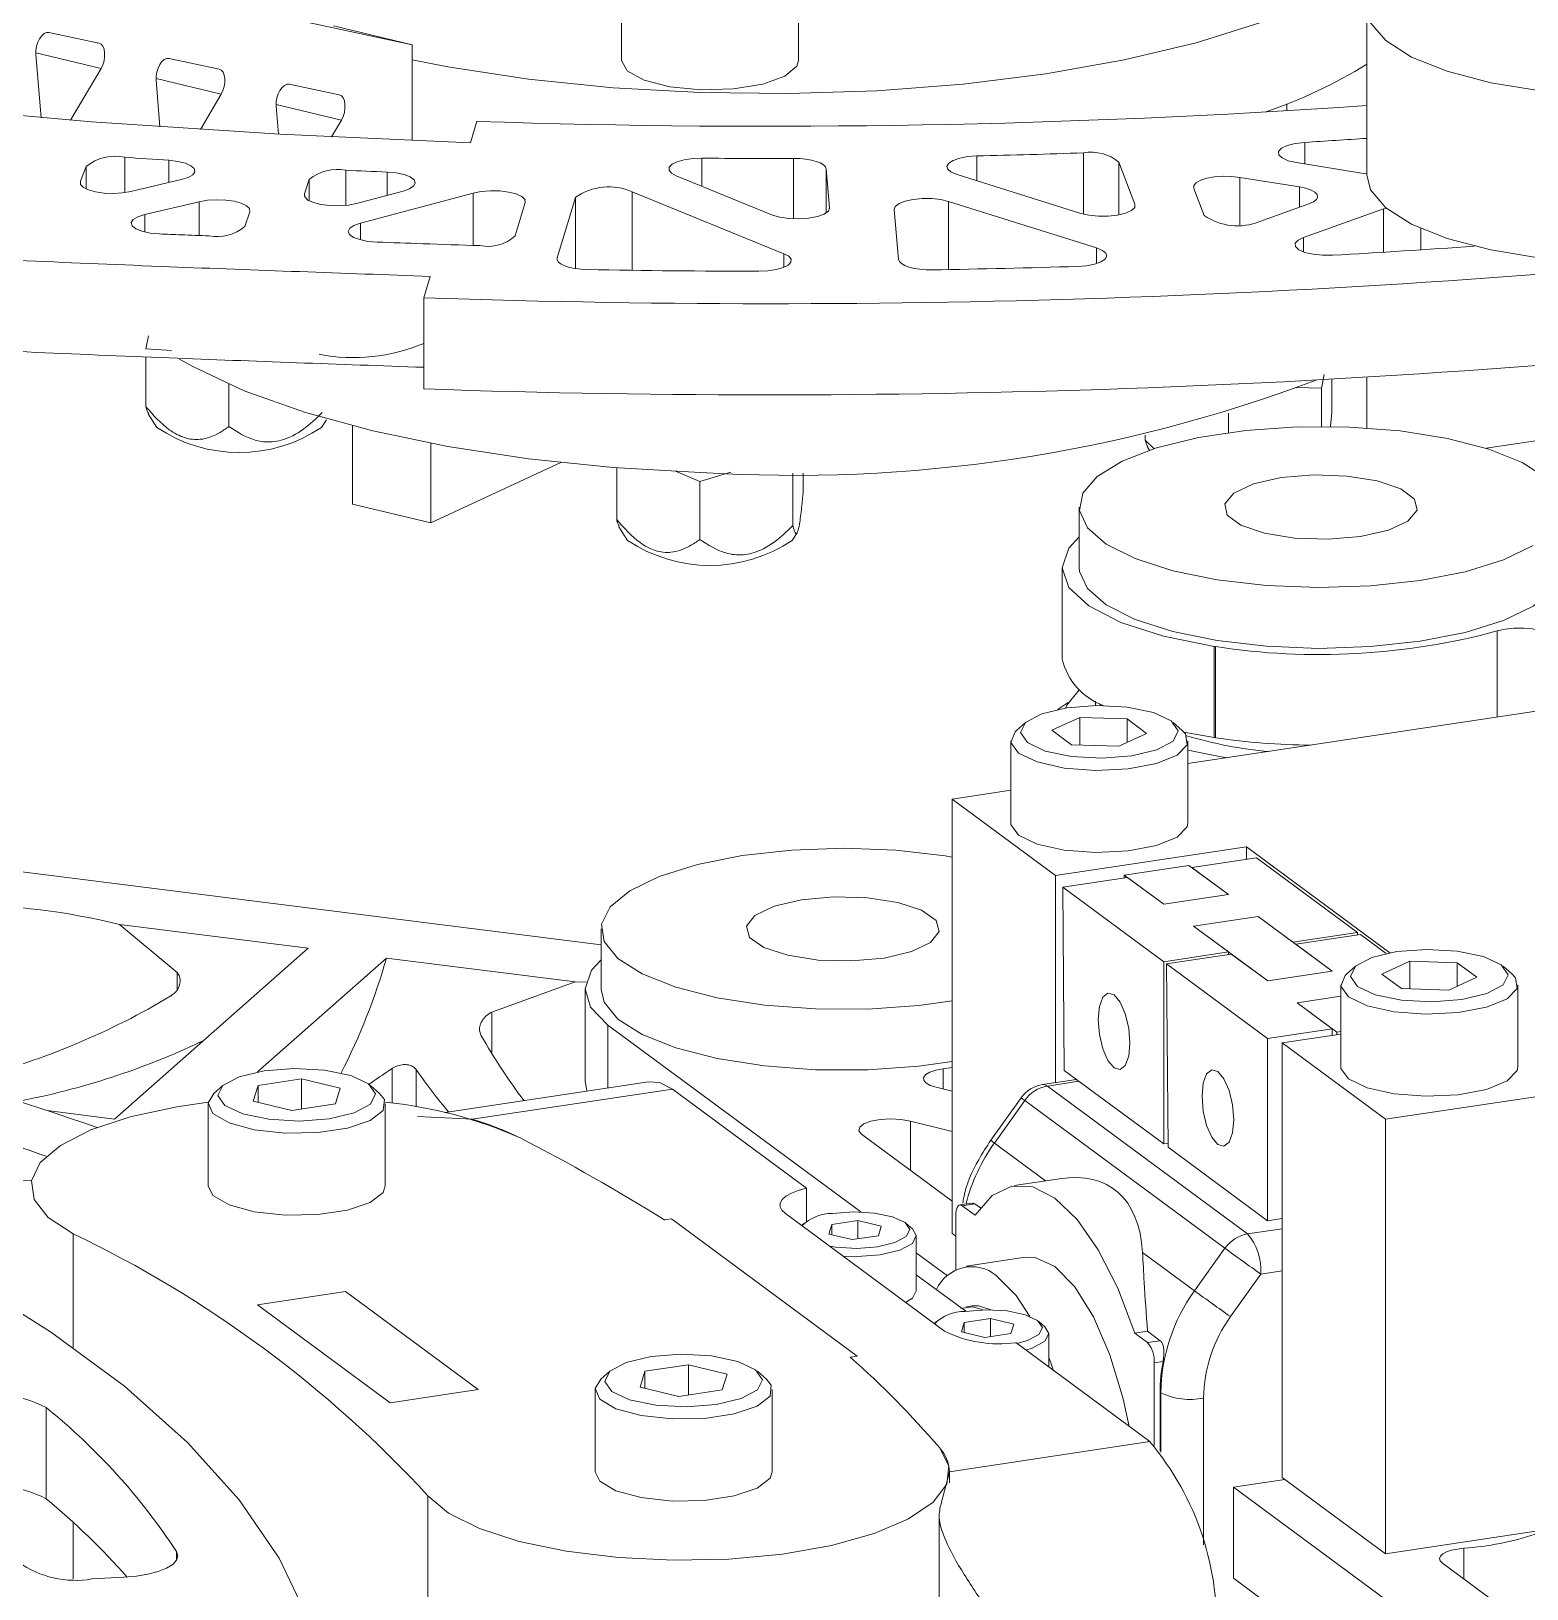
# Model space of a CAD drawing. Header units: millimetres. Extents: x 30 to 313, y 16 to 167.
# Drawn here: x 249.25 to 272.47, y 88.27 to 112.44 of the extents above; entities that cross this region are included whole.
import ezdxf

# ---------------------------------------------------------------- set-up
doc = ezdxf.new("R2010")
doc.units = ezdxf.units.MM

msp = doc.modelspace()

# ---------------------------------------------------------------- linework, layer by layer
at = {"color": 7, "linetype": 'Continuous', "lineweight": 15}
for p, q in [((240.935, 115.29), (255.163, 112.23)), ((258.412, 113.258), (258.412, 111.986)), ((261.162, 111.986), (261.162, 113.258)), ((269.981, 112.803), (269.981, 110.21)), ((249.528, 112.419), (250.305, 112.252)), ((255.163, 112.23), (253.945, 112.522)), ((255.163, 112.23), (255.163, 110.742)), ((249.407, 111.097), (249.327, 112.079)), ((251.393, 112.018), (252.17, 111.851)), ((250.337, 111.862), (249.862, 111.06)), ((251.25, 110.956), (251.192, 111.678)), ((252.202, 111.461), (251.878, 110.914)), ((253.258, 111.617), (254.035, 111.45)), ((253.092, 110.841), (253.056, 111.277)), ((268.741, 111.206), (268.741, 111.312)), ((254.067, 111.06), (253.912, 110.798)), ((256.169, 111.041), (256.069, 110.709)), ((250.107, 110.342), (250.016, 110.111)), ((261.644, 109.698), (261.59, 110.304)), ((263.622, 110.215), (265.544, 109.611)), ((266.383, 109.754), (266.135, 110.406)), ((268.891, 110.401), (269.93, 110.234)), ((269.981, 110.227), (269.93, 110.234)), ((250.799, 109.953), (251.581, 110.137)), ((253.569, 110.136), (253.494, 109.916)), ((254.302, 109.766), (255.025, 109.958)), ((259.261, 110.197), (260.757, 109.587)), ((267.458, 109.579), (267.297, 110.001)), ((268.01, 110.172), (268.936, 110.023)), ((251.015, 109.596), (251.86, 109.794)), ((254.362, 109.463), (256.111, 109.927)), ((256.92, 109.78), (256.764, 109.262)), ((257.698, 109.858), (257.416, 108.923)), ((258.582, 109.947), (260.936, 108.987)), ((263.489, 109.799), (265.789, 109.077)), ((268.319, 109.486), (269.084, 109.76)), ((252.645, 109.639), (252.567, 109.41)), ((262.716, 108.898), (262.647, 109.673)), ((269.001, 109.241), (270.239, 109.684)), ((270.279, 109.696), (270.239, 109.684)), ((255.445, 108.636), (255.346, 108.304)), ((255.346, 106.89), (255.346, 108.304)), ((251.073, 107.714), (251.033, 107.511)), ((251.033, 107.511), (251.43, 107.488)), ((251.033, 107.386), (251.033, 106.614)), ((269.321, 107.113), (269.28, 106.901)), ((269.981, 107.072), (269.981, 106.284)), ((252.322, 106.962), (252.322, 106.305)), ((268.877, 106.91), (269.28, 106.901)), ((269.28, 106.901), (269.28, 106.307)), ((269.439, 107.041), (269.439, 106.53)), ((271.836, 105.968), (277.798, 106.864)), ((251.069, 106.502), (251.204, 106.292)), ((253.758, 106.292), (253.834, 106.41)), ((267.833, 106.514), (267.833, 106.211)), ((269.439, 106.53), (269.417, 106.305)), ((254.237, 105.104), (254.237, 106.316)), ((266.544, 106.173), (266.544, 106.095)), ((266.544, 106.095), (266.681, 105.961)), ((255.455, 104.812), (255.455, 106.043)), ((266.579, 105.984), (266.609, 105.938)), ((257.471, 105.746), (255.455, 104.812)), ((258.34, 105.666), (258.34, 104.862)), ((259.251, 105.614), (259.629, 105.451)), ((259.629, 105.451), (260.11, 105.6)), ((259.629, 105.451), (259.629, 104.553)), ((261.076, 105.58), (261.076, 104.77)), ((261.234, 105.583), (261.234, 105.297)), ((255.455, 104.812), (254.237, 105.104)), ((265.519, 105.057), (265.519, 104.114)), ((258.375, 104.75), (258.51, 104.54)), ((261.064, 104.54), (261.14, 104.658)), ((265.253, 104.114), (265.253, 102.7)), ((267.634, 102.891), (267.611, 102.895)), ((267.611, 102.895), (267.611, 101.481)), ((267.634, 101.477), (267.634, 102.891)), ((258.099, 98.263), (228.111, 102.041)), ((265.769, 102.044), (265.769, 101.978)), ((265.095, 101.594), (265.526, 101.794)), ((265.526, 101.794), (266.261, 101.77)), ((265.526, 101.366), (265.526, 101.794)), ((266.565, 101.545), (266.261, 101.77)), ((266.261, 101.404), (266.261, 101.77)), ((272.886, 101.93), (267.205, 101.076)), ((264.684, 101.714), (264.544, 101.59)), ((265.095, 101.594), (265.399, 101.37)), ((266.134, 101.345), (266.565, 101.545)), ((267.116, 101.59), (266.976, 101.714)), ((267.143, 101.564), (267.611, 101.481)), ((264.455, 101.428), (264.455, 100.156)), ((266.134, 101.345), (265.399, 101.37)), ((267.205, 100.156), (267.205, 101.428)), ((267.634, 101.477), (267.611, 101.481)), ((264.455, 100.662), (263.547, 100.525)), ((263.547, 100.525), (265.151, 99.34)), ((263.547, 100.525), (263.547, 93.784)), ((268.113, 99.786), (265.151, 99.34)), ((268.27, 99.614), (267.267, 99.463)), ((268.113, 99.786), (270.341, 98.141)), ((268.113, 99.786), (268.113, 99.59)), ((268.27, 99.614), (269.838, 98.456)), ((265.151, 99.34), (265.151, 96.128)), ((267.221, 99.497), (266.218, 99.346)), ((266.218, 99.305), (266.218, 99.346)), ((266.218, 99.346), (266.831, 98.894)), ((267.221, 99.497), (267.834, 99.045)), ((267.267, 99.463), (267.834, 99.045)), ((265.262, 99.161), (266.265, 99.312)), ((266.83, 98.003), (265.262, 99.161)), ((265.262, 99.161), (265.287, 96.314)), ((266.831, 98.894), (266.265, 99.312)), ((266.831, 98.894), (267.834, 99.045)), ((267.291, 98.554), (268.294, 98.705)), ((268.294, 98.705), (268.835, 98.305)), ((268.294, 98.705), (269.446, 97.854)), ((253.551, 98.212), (250.623, 98.581)), ((250.623, 98.581), (251.519, 97.837)), ((258.099, 98.513), (258.099, 97.57)), ((267.833, 98.154), (267.291, 98.554)), ((267.291, 98.554), (268.443, 97.704)), ((269.838, 98.456), (268.835, 98.305)), ((269.882, 98.424), (268.879, 98.273)), ((269.838, 98.456), (269.838, 98.417)), ((269.882, 98.424), (270.281, 98.129)), ((253.551, 98.212), (250.546, 95.562)), ((266.83, 98.003), (267.833, 98.154)), ((266.874, 97.971), (267.876, 98.122)), ((267.833, 98.115), (267.833, 98.154)), ((268.443, 97.704), (267.876, 98.122)), ((268.879, 98.273), (269.446, 97.854)), ((254.767, 98.059), (252.766, 96.294)), ((257.696, 97.69), (254.767, 98.059)), ((266.83, 95.175), (266.83, 98.003)), ((268.442, 96.813), (266.874, 97.971)), ((266.874, 97.971), (266.899, 95.124)), ((269.807, 97.932), (269.666, 97.808)), ((270.217, 97.812), (270.648, 98.012)), ((270.648, 98.012), (271.384, 97.987)), ((270.648, 97.583), (270.648, 98.012)), ((271.688, 97.763), (271.384, 97.987)), ((271.384, 97.622), (271.384, 97.987)), ((272.239, 97.808), (272.098, 97.932)), ((256.403, 97.222), (257.696, 97.69)), ((257.696, 97.69), (257.864, 97.686)), ((268.443, 97.704), (269.446, 97.854)), ((269.577, 97.646), (269.577, 96.373)), ((270.217, 97.812), (270.521, 97.587)), ((271.257, 97.563), (271.688, 97.763)), ((272.327, 96.373), (272.327, 97.646)), ((257.849, 97.57), (257.849, 96.156)), ((268.903, 97.364), (269.577, 97.466)), ((271.257, 97.563), (270.521, 97.587)), ((269.445, 96.964), (268.903, 97.364)), ((268.903, 97.364), (269.516, 96.911)), ((281.667, 97.272), (270.274, 95.558)), ((258.203, 97.021), (262.131, 94.121)), ((268.442, 96.813), (269.445, 96.964)), ((269.445, 96.859), (269.445, 96.964)), ((269.577, 96.921), (269.516, 96.911)), ((269.516, 96.87), (269.516, 96.911)), ((251.87, 96.753), (251.913, 96.768)), ((268.442, 93.985), (268.442, 96.813)), ((269.577, 96.879), (268.669, 96.743)), ((270.274, 95.558), (268.669, 96.743)), ((268.669, 96.743), (268.669, 90.002)), ((253.447, 96.185), (252.774, 96.083)), ((253.447, 96.185), (254.047, 96.041)), ((253.447, 95.717), (253.447, 96.185)), ((263.547, 96.363), (263.406, 96.342)), ((265.287, 96.314), (266.83, 95.175)), ((252.228, 96.084), (252.088, 95.96)), ((252.7, 95.838), (252.774, 96.083)), ((252.774, 95.821), (252.774, 96.083)), ((254.047, 96.041), (253.974, 95.796)), ((254.66, 95.96), (254.52, 96.084)), ((258.834, 96.141), (255.678, 95.666)), ((256.098, 95.558), (259.206, 96.025)), ((257.877, 95.997), (257.849, 96.156)), ((261.286, 94.489), (259.206, 96.025)), ((263.299, 96.055), (263.547, 95.993)), ((265.474, 96.176), (264.95, 96.097)), ((265.025, 96.074), (268.131, 93.78)), ((251.999, 95.798), (251.999, 94.525)), ((252.7, 95.838), (253.3, 95.694)), ((253.3, 95.694), (253.974, 95.796)), ((254.749, 94.525), (254.749, 95.798)), ((264.618, 95.893), (264.147, 95.233)), ((264.673, 95.85), (264.202, 95.19)), ((267.78, 93.557), (264.673, 95.85)), ((250.546, 95.562), (249.502, 95.693)), ((256.098, 95.558), (255.249, 95.601)), ((262.898, 95.53), (263.547, 95.367)), ((270.274, 95.558), (270.274, 88.817)), ((263.547, 94.29), (262.141, 95.328)), ((266.83, 95.175), (266.899, 95.185)), ((266.899, 95.124), (268.442, 93.985)), ((246.23, 94.582), (249.258, 94.615)), ((265.213, 94.636), (264.51, 94.53)), ((261.286, 93.97), (261.286, 94.489)), ((263.857, 94.258), (263.667, 94.229)), ((259.19, 94.012), (259.086, 93.996)), ((262.07, 91.885), (259.19, 94.012)), ((263.428, 92.272), (260.959, 94.095)), ((263.601, 94.058), (263.601, 93.224)), ((263.9, 94.247), (263.704, 94.217)), ((263.903, 94.07), (263.704, 94.217)), ((263.9, 94.247), (263.984, 94.185)), ((268.442, 93.985), (268.669, 94.019)), ((261.245, 93.939), (261.211, 93.909)), ((261.633, 93.778), (261.678, 93.926)), ((261.633, 93.778), (261.996, 93.691)), ((262.084, 93.987), (261.678, 93.926)), ((261.678, 93.767), (261.678, 93.926)), ((262.084, 93.987), (262.446, 93.9)), ((262.084, 93.704), (262.084, 93.987)), ((262.446, 93.9), (262.402, 93.752)), ((262.929, 93.857), (262.835, 93.939)), ((263.547, 93.784), (263.601, 93.744)), ((261.996, 93.691), (262.402, 93.752)), ((262.99, 92.896), (262.99, 93.745)), ((267.309, 92.896), (267.78, 93.557)), ((262.99, 93.486), (263.473, 93.13)), ((264.677, 93.417), (263.766, 93.28)), ((266.502, 93.492), (267.309, 92.896)), ((262.99, 93.147), (263.758, 92.58)), ((268.337, 93.157), (267.866, 92.497)), ((252.766, 92.679), (254.133, 92.885)), ((254.133, 92.885), (256.19, 91.366)), ((254.823, 91.16), (252.766, 92.679)), ((263.859, 92.662), (263.767, 92.649)), ((263.302, 92.42), (263.268, 92.39)), ((263.691, 92.259), (263.735, 92.407)), ((264.141, 92.468), (263.735, 92.407)), ((263.735, 92.248), (263.735, 92.407)), ((264.141, 92.468), (264.504, 92.381)), ((264.141, 92.185), (264.141, 92.468)), ((264.504, 92.381), (264.459, 92.233)), ((264.986, 92.337), (264.892, 92.42)), ((263.691, 92.259), (264.053, 92.172)), ((264.053, 92.172), (264.459, 92.233)), ((266.612, 90.557), (264.532, 92.093)), ((265.047, 91.712), (265.047, 92.226)), ((266.577, 92.271), (266.381, 92.241)), ((266.58, 92.094), (266.381, 92.241)), ((266.577, 92.271), (266.776, 92.123)), ((266.776, 92.123), (266.58, 92.094)), ((262.07, 91.885), (261.966, 91.869)), ((258.233, 91.649), (258.093, 91.526)), ((258.706, 91.404), (258.779, 91.649)), ((259.453, 91.75), (258.779, 91.649)), ((258.779, 91.386), (258.779, 91.649)), ((259.453, 91.75), (260.053, 91.606)), ((259.453, 91.282), (259.453, 91.75)), ((260.053, 91.606), (259.979, 91.361)), ((260.665, 91.526), (260.525, 91.649)), ((266.82, 91.803), (266.683, 91.782)), ((266.683, 90.499), (266.683, 91.782)), ((256.19, 91.366), (254.823, 91.16)), ((258.004, 91.364), (258.004, 90.091)), ((258.706, 91.404), (259.306, 91.26)), ((259.306, 91.26), (259.979, 91.361)), ((260.754, 90.091), (260.754, 91.364)), ((266.786, 91.316), (266.774, 91.325)), ((266.774, 90.408), (266.774, 91.325)), ((249.484, 89.672), (249.484, 91.086)), ((263.504, 90.089), (266.612, 90.557)), ((263.375, 89.6), (263.504, 90.089)), ((263.504, 89.918), (263.504, 90.091)), ((267.913, 89.851), (268.71, 89.971)), ((270.274, 88.817), (268.669, 90.002)), ((255.41, 87.124), (255.41, 89.717)), ((274.023, 85.34), (267.913, 89.851)), ((267.913, 89.851), (267.913, 88.437)), ((263.344, 89.426), (263.344, 87.074)), ((270.274, 88.817), (273.236, 89.262)), ((250.196, 88.427), (250.69, 88.454)), ((271.154, 88.673), (272.818, 87.444)), ((274.023, 83.925), (267.913, 88.437))]:
    msp.add_line(p, q, dxfattribs=at)
at = {"color": 8, "linetype": 'Continuous', "lineweight": 15}
for p, q in [((250.337, 111.862), (249.326, 112.104)), ((252.202, 111.461), (251.19, 111.703)), ((254.067, 111.06), (253.055, 111.302)), ((269.02, 110.38), (269.02, 110.715)), ((250.707, 109.936), (250.707, 110.483)), ((259.659, 110.035), (259.659, 110.469)), ((261.086, 109.527), (261.086, 110.466)), ((263.93, 110.118), (263.93, 110.503)), ((265.586, 109.6), (265.586, 110.551)), ((250.107, 109.991), (250.107, 110.342)), ((251.391, 110.092), (251.391, 110.436)), ((254.134, 109.737), (254.134, 110.282)), ((254.776, 109.892), (254.776, 110.254)), ((261.59, 109.617), (261.59, 110.304)), ((266.135, 109.588), (266.135, 110.406)), ((250.016, 110.068), (250.016, 110.111)), ((253.569, 109.807), (253.569, 110.136)), ((268.01, 109.435), (268.01, 110.172)), ((268.936, 109.707), (268.936, 110.023)), ((251.86, 109.27), (251.86, 109.794)), ((253.494, 109.878), (253.494, 109.916)), ((256.111, 109.116), (256.111, 109.927)), ((257.698, 108.756), (257.698, 109.858)), ((258.582, 108.729), (258.582, 109.947)), ((263.489, 108.74), (263.489, 109.799)), ((266.383, 109.712), (266.383, 109.754)), ((251.015, 109.323), (251.015, 109.596)), ((261.644, 109.688), (261.644, 109.698)), ((270.239, 109.01), (270.239, 109.684)), ((254.362, 109.202), (254.362, 109.463)), ((269.001, 109.014), (269.001, 109.241)), ((270.822, 109.048), (270.822, 109.378)), ((265.789, 108.834), (265.789, 109.077)), ((257.416, 108.89), (257.416, 108.923)), ((260.936, 108.776), (260.936, 108.987)), ((272.006, 101.798), (272.006, 103.135)), ((251.519, 97.575), (251.519, 97.837)), ((256.403, 96.579), (256.403, 97.222)), ((258.203, 97.021), (258.203, 96.046)), ((251.87, 96.73), (251.87, 96.753)), ((254.857, 95.808), (254.857, 96.348)), ((255.23, 95.753), (255.23, 96.33)), ((263.406, 96.028), (263.406, 96.342)), ((265.513, 96.148), (265.025, 96.074)), ((262.898, 94.77), (262.898, 95.53)), ((264.202, 95.19), (264.997, 94.603)), ((249.906, 92.018), (249.906, 93.781)), ((268.131, 93.78), (268.669, 93.861)), ((268.669, 93.207), (268.337, 93.157)), ((266.786, 90.394), (266.786, 91.316)), ((267.448, 91.232), (267.448, 88.956)), ((249.906, 89.303), (249.906, 88.425)), ((251.508, 88.714), (251.508, 88.851)), ((271.49, 88.425), (271.49, 88.904))]:
    msp.add_line(p, q, dxfattribs=at)
at = {"color": 7, "linetype": 'Continuous', "lineweight": 15, "flags": 128}
for points in [[(225.231, 116.149), (227.218, 115.408), (229.343, 114.711), (231.599, 114.062), (233.976, 113.462), (236.464, 112.915), (239.052, 112.422), (241.73, 111.986), (244.487, 111.608), (247.311, 111.29), (250.191, 111.034), (253.114, 110.84), (256.069, 110.709)], [(255.163, 111.994), (255.719, 111.887), (256.969, 111.697), (258.283, 111.563), (259.637, 111.488), (261.01, 111.472), (262.377, 111.516), (263.715, 111.619), (265.001, 111.78), (266.214, 111.995), (267.332, 112.261), (268.336, 112.573), (269.209, 112.927), (269.936, 113.315), (270.506, 113.732), (270.868, 114.116)], [(275.227, 111.479), (274.377, 111.431), (273.516, 111.442), (272.68, 111.512), (271.906, 111.639), (271.229, 111.817), (270.677, 112.038), (270.275, 112.293), (270.041, 112.569), (269.984, 112.856), (270.107, 113.141), (270.406, 113.41), (270.865, 113.653), (271.467, 113.859), (272.184, 114.019), (272.733, 114.099)], [(249.327, 112.079), (249.327, 112.141), (249.337, 112.205), (249.356, 112.267), (249.383, 112.323), (249.416, 112.368), (249.453, 112.401), (249.491, 112.419), (249.528, 112.419)], [(250.305, 112.252), (250.338, 112.236), (250.365, 112.205), (250.384, 112.16), (250.393, 112.105), (250.393, 112.044), (250.383, 111.98), (250.364, 111.918), (250.337, 111.862)], [(251.192, 111.678), (251.192, 111.74), (251.202, 111.804), (251.221, 111.866), (251.248, 111.922), (251.281, 111.967), (251.318, 112), (251.356, 112.017), (251.393, 112.018)], [(258.412, 111.986), (258.501, 111.823), (258.764, 111.679), (259.165, 111.577), (259.65, 111.529)], [(259.65, 111.529), (260.153, 111.544), (260.607, 111.618), (260.951, 111.741), (261.137, 111.898), (261.162, 111.986)], [(252.17, 111.851), (252.203, 111.835), (252.23, 111.804), (252.249, 111.759), (252.258, 111.704), (252.258, 111.643), (252.248, 111.579), (252.229, 111.517), (252.202, 111.461)], [(253.258, 111.617), (253.221, 111.616), (253.183, 111.599), (253.146, 111.566), (253.113, 111.521), (253.086, 111.465), (253.067, 111.403), (253.057, 111.339), (253.056, 111.277)], [(254.035, 111.45), (254.068, 111.434), (254.095, 111.403), (254.113, 111.358), (254.123, 111.303), (254.123, 111.242), (254.113, 111.178), (254.094, 111.116), (254.067, 111.06)], [(268.891, 110.401), (268.763, 110.43), (268.668, 110.472), (268.617, 110.521), (268.613, 110.573), (268.658, 110.623), (268.747, 110.666), (268.872, 110.698), (269.02, 110.715)], [(259.659, 110.469), (259.519, 110.463), (259.388, 110.445), (259.279, 110.415), (259.199, 110.375), (259.156, 110.33), (259.152, 110.283), (259.188, 110.237), (259.261, 110.197)], [(261.086, 110.466), (261.182, 110.463), (261.275, 110.454), (261.361, 110.439), (261.437, 110.419), (261.5, 110.395), (261.547, 110.367), (261.578, 110.336), (261.59, 110.304)], [(263.93, 110.503), (263.789, 110.493), (263.663, 110.469), (263.562, 110.435), (263.494, 110.393), (263.466, 110.345), (263.479, 110.298), (263.532, 110.253), (263.622, 110.215)], [(251.391, 110.436), (251.528, 110.42), (251.645, 110.391), (251.732, 110.353), (251.783, 110.307), (251.792, 110.259), (251.759, 110.212), (251.687, 110.17), (251.581, 110.137)], [(254.776, 110.254), (254.917, 110.241), (255.04, 110.215), (255.136, 110.178), (255.195, 110.134), (255.214, 110.086), (255.19, 110.038), (255.125, 109.994), (255.025, 109.958)], [(269.981, 110.21), (270.041, 109.976), (270.275, 109.7), (270.677, 109.445), (271.229, 109.225), (271.906, 109.047), (272.68, 108.92), (273.516, 108.849), (274.377, 108.838), (275.227, 108.887)], [(250.799, 109.953), (250.671, 109.931), (250.529, 109.923), (250.386, 109.928), (250.253, 109.947), (250.142, 109.977), (250.061, 110.017), (250.018, 110.063), (250.016, 110.111)], [(256.92, 109.78), (256.914, 109.829), (256.865, 109.875), (256.779, 109.914), (256.662, 109.943), (256.525, 109.96), (256.38, 109.963), (256.238, 109.951), (256.111, 109.927)], [(267.297, 110.001), (267.298, 110.046), (267.335, 110.089), (267.404, 110.127), (267.501, 110.158), (267.619, 110.178), (267.75, 110.188), (267.883, 110.186), (268.01, 110.172)], [(268.936, 110.023), (269.034, 110.003), (269.116, 109.975), (269.175, 109.941), (269.21, 109.904), (269.218, 109.865), (269.199, 109.827), (269.153, 109.791), (269.084, 109.76)], [(252.645, 109.639), (252.64, 109.687), (252.596, 109.732), (252.514, 109.771), (252.403, 109.801), (252.271, 109.82), (252.128, 109.825), (251.988, 109.816), (251.86, 109.794)], [(254.302, 109.766), (254.175, 109.742), (254.032, 109.731), (253.886, 109.734), (253.748, 109.751), (253.632, 109.781), (253.546, 109.82), (253.499, 109.867), (253.494, 109.916)], [(263.489, 109.799), (263.369, 109.827), (263.229, 109.842), (263.083, 109.843), (262.941, 109.83), (262.818, 109.803), (262.723, 109.766), (262.664, 109.721), (262.647, 109.673)], [(265.544, 109.611), (265.67, 109.583), (265.816, 109.568), (265.969, 109.568), (266.114, 109.584), (266.238, 109.614), (266.329, 109.655), (266.379, 109.703), (266.383, 109.754)], [(251.243, 109.294), (251.098, 109.308), (250.972, 109.335), (250.876, 109.373), (250.818, 109.419), (250.804, 109.469), (250.834, 109.518), (250.907, 109.561), (251.015, 109.596)], [(261.644, 109.698), (261.625, 109.646), (261.559, 109.6), (261.454, 109.562), (261.319, 109.536), (261.168, 109.526), (261.014, 109.532), (260.872, 109.553), (260.757, 109.587)], [(254.621, 109.167), (254.479, 109.179), (254.353, 109.205), (254.255, 109.241), (254.194, 109.286), (254.174, 109.334), (254.197, 109.383), (254.262, 109.427), (254.362, 109.463)], [(269.45, 108.963), (269.295, 108.963), (269.147, 108.978), (269.02, 109.007), (268.926, 109.048), (268.875, 109.097), (268.87, 109.149), (268.914, 109.198), (269.001, 109.241)], [(265.492, 108.789), (265.631, 108.801), (265.755, 108.824), (265.853, 108.859), (265.919, 108.901), (265.945, 108.948), (265.931, 108.995), (265.878, 109.039), (265.789, 109.077)], [(257.887, 108.74), (257.787, 108.746), (257.693, 108.757), (257.607, 108.775), (257.534, 108.798), (257.477, 108.826), (257.437, 108.857), (257.416, 108.89), (257.416, 108.923)], [(260.548, 108.715), (260.687, 108.722), (260.816, 108.741), (260.923, 108.771), (261.001, 108.81), (261.043, 108.855), (261.046, 108.902), (261.009, 108.947), (260.936, 108.987)], [(263.24, 108.736), (263.141, 108.738), (263.045, 108.746), (262.955, 108.76), (262.876, 108.78), (262.81, 108.805), (262.761, 108.834), (262.729, 108.865), (262.716, 108.898)], [(251.556, 107.349), (251.759, 107.235), (252.557, 106.862), (253.494, 106.528), (254.554, 106.237), (255.719, 105.994), (256.969, 105.805), (258.283, 105.671), (259.637, 105.595)], [(270.81, 103.917), (270.04, 103.833), (269.233, 103.807), (268.427, 103.839), (267.661, 103.927), (266.971, 104.069), (266.387, 104.257), (265.939, 104.482), (265.646, 104.734), (265.523, 105.001), (265.574, 105.271), (265.799, 105.531), (266.186, 105.768), (266.717, 105.973), (267.367, 106.134), (268.106, 106.245), (268.9, 106.301), (269.71, 106.298), (270.501, 106.237), (271.233, 106.121), (271.874, 105.956), (272.393, 105.748), (272.766, 105.508)], [(268.652, 105.513), (268.222, 105.415), (267.918, 105.274), (267.776, 105.107), (267.815, 104.933), (268.029, 104.775), (268.393, 104.651), (268.862, 104.575), (269.381, 104.558), (269.886, 104.601), (270.316, 104.699), (270.62, 104.84), (270.761, 105.007), (270.723, 105.18), (270.508, 105.338), (270.145, 105.463), (269.676, 105.538), (269.157, 105.555), (268.652, 105.513)], [(265.519, 104.593), (265.359, 104.419), (265.253, 104.115), (265.358, 103.811), (265.666, 103.523), (266.164, 103.265), (266.824, 103.052), (267.611, 102.895)], [(272.565, 104.461), (272.103, 104.238), (271.509, 104.054), (270.81, 103.917)], [(270.81, 102.974), (270.04, 102.891), (269.233, 102.864), (268.427, 102.896), (267.661, 102.985), (266.971, 103.126), (266.387, 103.314), (265.939, 103.539), (265.646, 103.791), (265.523, 104.058), (265.519, 104.114)], [(273.019, 104.114), (273.011, 104.034), (272.872, 103.768), (272.565, 103.518), (272.103, 103.295), (271.509, 103.112), (270.81, 102.974)], [(272.847, 103.008), (272.829, 103.057), (272.771, 103.101), (272.676, 103.138), (272.553, 103.165), (272.412, 103.178), (272.266, 103.177), (272.127, 103.162), (272.006, 103.135)], [(265.188, 101.918), (265.193, 101.921), (265.349, 102.022)], [(265.306, 101.939), (265.328, 101.985), (265.519, 102.221)], [(265.85, 101.978), (265.838, 101.997), (265.832, 102.007)], [(264.714, 101.402), (264.991, 101.272), (265.397, 101.188), (265.868, 101.162), (266.334, 101.198), (266.723, 101.29), (266.976, 101.425), (267.054, 101.583), (266.947, 101.738), (266.669, 101.867), (266.263, 101.952), (265.792, 101.978), (265.326, 101.942), (264.937, 101.849), (264.684, 101.714), (264.606, 101.557), (264.714, 101.402)], [(264.544, 101.59), (264.523, 101.57), (264.457, 101.403), (264.577, 101.24)], [(264.577, 101.24), (264.866, 101.102), (265.285, 101.008), (265.778, 100.97), (266.278, 100.995), (266.717, 101.078), (267.037, 101.209), (267.193, 101.369), (267.166, 101.537), (267.116, 101.59)], [(267.814, 101.167), (267.671, 101.19), (267.205, 101.286)], [(264.455, 100.156), (264.457, 100.131), (264.577, 99.967)], [(264.577, 99.967), (264.866, 99.829), (265.285, 99.735), (265.778, 99.698), (266.278, 99.722), (266.717, 99.805), (267.037, 99.936), (267.193, 100.096), (267.205, 100.156)], [(263.547, 97.398), (263.03, 97.326), (262.238, 97.269), (261.427, 97.271), (260.635, 97.33), (259.901, 97.444), (259.258, 97.609), (258.735, 97.816), (258.359, 98.055), (258.145, 98.316), (258.105, 98.586), (258.24, 98.852), (258.543, 99.103), (259.001, 99.326), (259.592, 99.511), (260.289, 99.649), (261.059, 99.735), (261.865, 99.763), (262.671, 99.732), (263.438, 99.645), (263.547, 99.627)], [(260.401, 98.381), (260.624, 98.224), (260.994, 98.102), (261.467, 98.029), (261.986, 98.015), (262.489, 98.06), (262.914, 98.161), (263.211, 98.303), (263.343, 98.471), (263.296, 98.644), (263.073, 98.801), (262.703, 98.923), (262.23, 98.996), (261.711, 99.01), (261.208, 98.965), (260.783, 98.864), (260.486, 98.722), (260.354, 98.554), (260.401, 98.381)], [(269.836, 97.619), (270.114, 97.49), (270.519, 97.405), (270.991, 97.379), (271.457, 97.415), (271.845, 97.508), (272.098, 97.643), (272.177, 97.8), (272.069, 97.955), (271.791, 98.085), (271.386, 98.169), (270.914, 98.195), (270.448, 98.159), (270.06, 98.067), (269.807, 97.932), (269.728, 97.775), (269.836, 97.619)], [(258.203, 97.021), (257.934, 97.296), (257.849, 97.583), (257.951, 97.87), (258.099, 98.034)], [(269.666, 97.808), (269.645, 97.788), (269.58, 97.621), (269.699, 97.457)], [(269.699, 97.457), (269.988, 97.319), (270.407, 97.225), (270.9, 97.188), (271.4, 97.213), (271.84, 97.296), (272.159, 97.426), (272.316, 97.586), (272.288, 97.755), (272.239, 97.808)], [(263.547, 96.455), (263.03, 96.383), (262.238, 96.327), (261.427, 96.328), (260.635, 96.387), (259.901, 96.502), (259.258, 96.666), (258.735, 96.873), (258.359, 97.112), (258.145, 97.373), (258.099, 97.57)], [(266.059, 96.358), (266.153, 96.331), (266.233, 96.394), (266.287, 96.538), (266.306, 96.741), (266.287, 96.971), (266.233, 97.194), (266.153, 97.376), (266.059, 97.489), (265.964, 97.516), (265.884, 97.452), (265.831, 97.308), (265.812, 97.106), (265.831, 96.875), (265.884, 96.652), (265.964, 96.47), (266.059, 96.358)], [(252.87, 96.312), (252.481, 96.219), (252.228, 96.084), (252.149, 95.927), (252.257, 95.772), (252.535, 95.642), (252.941, 95.558), (253.412, 95.531), (253.878, 95.567), (254.267, 95.66), (254.52, 95.795), (254.598, 95.952), (254.49, 96.108), (254.212, 96.237), (253.807, 96.321), (253.335, 96.348), (252.87, 96.312)], [(263.406, 96.342), (263.293, 96.32), (263.201, 96.289), (263.137, 96.251), (263.104, 96.208), (263.105, 96.165), (263.14, 96.123), (263.206, 96.085), (263.299, 96.055)], [(267.671, 95.167), (267.765, 95.141), (267.845, 95.204), (267.899, 95.348), (267.917, 95.551), (267.899, 95.781), (267.845, 96.004), (267.765, 96.186), (267.671, 96.299), (267.576, 96.325), (267.496, 96.262), (267.442, 96.118), (267.424, 95.915), (267.442, 95.685), (267.496, 95.462), (267.576, 95.28), (267.671, 95.167)], [(269.577, 96.373), (269.58, 96.348), (269.699, 96.185)], [(269.699, 96.185), (269.988, 96.046), (270.407, 95.952), (270.9, 95.915), (271.4, 95.94), (271.84, 96.023), (272.159, 96.153), (272.316, 96.314), (272.327, 96.373)], [(252.088, 95.96), (252, 95.816), (252.074, 95.649), (252.323, 95.502), (252.715, 95.396), (253.195, 95.344), (253.7, 95.353), (254.16, 95.422), (254.514, 95.542), (254.715, 95.697), (254.734, 95.865), (254.66, 95.96)], [(258.834, 96.141), (259.005, 96.128), (259.206, 96.025)], [(249.906, 93.781), (249.517, 94.037), (249.297, 94.315), (249.255, 94.602), (249.393, 94.886), (249.705, 95.154), (250.177, 95.394), (250.789, 95.597), (251.514, 95.753), (252.001, 95.822)], [(262.141, 95.328), (262.099, 95.381), (262.111, 95.436), (262.175, 95.486), (262.285, 95.527), (262.428, 95.554), (262.59, 95.563), (262.752, 95.555), (262.898, 95.53)], [(246.406, 78.116), (247.916, 78.898), (249.267, 79.711), (250.453, 80.552), (251.469, 81.418), (252.31, 82.304), (252.973, 83.207), (253.455, 84.122), (253.753, 85.047), (253.867, 85.975), (253.796, 86.905), (253.54, 87.83), (253.1, 88.748), (252.478, 89.654), (251.678, 90.545), (250.701, 91.416), (249.554, 92.263), (248.241, 93.083), (246.767, 93.872), (245.435, 94.497)], [(251.999, 94.525), (252.074, 94.376), (252.323, 94.23), (252.715, 94.123), (253.195, 94.071), (253.7, 94.08), (254.16, 94.149), (254.514, 94.269), (254.715, 94.424), (254.749, 94.525)], [(266.381, 92.241), (266.115, 92.937), (265.813, 93.533), (265.484, 94.004), (265.142, 94.334), (264.8, 94.509), (264.471, 94.523), (264.169, 94.375), (263.903, 94.07)], [(261.286, 94.489), (261.158, 94.454), (261.051, 94.412), (260.967, 94.364), (260.909, 94.312), (260.879, 94.257), (260.877, 94.202), (260.904, 94.147), (260.959, 94.095)], [(261.646, 93.588), (261.739, 93.574), (262.067, 93.556), (262.39, 93.581), (262.659, 93.645), (262.835, 93.739), (262.889, 93.848), (262.815, 93.955), (262.622, 94.045), (262.34, 94.104), (262.013, 94.122), (261.69, 94.097), (261.69, 94.097)], [(263.704, 94.217), (263.684, 94.228), (263.665, 94.229), (263.647, 94.22), (263.631, 94.202), (263.619, 94.176), (263.609, 94.142), (263.603, 94.102), (263.601, 94.058)], [(261.854, 93.434), (262.07, 93.428), (262.431, 93.456), (262.732, 93.528), (262.929, 93.633), (262.989, 93.755), (262.929, 93.857)], [(266.293, 90.793), (266.2, 91.22), (265.995, 91.903), (265.74, 92.495), (265.45, 92.961), (265.142, 93.273), (264.834, 93.415), (264.677, 93.417)], [(264.75, 92.501), (264.538, 92.824), (264.231, 93.136)], [(262.824, 92.717), (262.929, 92.784), (262.99, 92.896)], [(264.027, 92.602), (263.862, 92.651), (263.68, 92.624)], [(264.549, 92.08), (264.717, 92.126), (264.892, 92.22), (264.947, 92.329), (264.872, 92.436), (264.679, 92.526), (264.398, 92.585), (264.07, 92.603), (263.747, 92.578)], [(264.144, 92.603), (263.953, 92.665), (263.859, 92.662)], [(264.688, 91.978), (264.79, 92.009), (264.986, 92.114), (265.047, 92.235), (264.986, 92.337)], [(258.875, 91.877), (258.486, 91.785), (258.233, 91.649), (258.155, 91.492), (258.263, 91.337), (258.54, 91.207), (258.946, 91.123), (259.417, 91.097), (259.883, 91.133), (260.272, 91.225), (260.525, 91.361), (260.604, 91.518), (260.496, 91.673), (260.218, 91.803), (259.812, 91.887), (259.341, 91.913), (258.875, 91.877)], [(265.121, 91.658), (265.083, 91.766), (265.047, 91.863)], [(258.093, 91.526), (258.005, 91.381), (258.079, 91.214), (258.329, 91.068), (258.72, 90.961), (259.2, 90.909), (259.705, 90.918), (260.165, 90.988), (260.52, 91.108), (260.72, 91.262), (260.739, 91.431), (260.665, 91.526)], [(263.348, 90.465), (263.495, 90.182), (263.462, 89.895), (263.25, 89.616), (262.869, 89.358), (262.336, 89.132), (261.674, 88.948), (260.911, 88.814), (260.081, 88.736), (259.22, 88.717), (258.367, 88.758), (257.558, 88.857), (256.828, 89.01), (256.21, 89.211), (255.73, 89.45), (255.41, 89.717)], [(258.004, 90.091), (258.079, 89.942), (258.329, 89.795), (258.72, 89.689), (259.2, 89.636), (259.705, 89.646), (260.165, 89.715), (260.52, 89.835), (260.72, 89.99), (260.754, 90.091)], [(251.508, 88.851), (251.529, 88.784), (251.509, 88.717), (251.45, 88.653), (251.354, 88.594), (251.223, 88.543), (251.065, 88.501), (250.885, 88.471), (250.69, 88.454)], [(271.154, 88.673), (271.12, 88.708), (271.109, 88.744), (271.123, 88.78), (271.16, 88.815), (271.218, 88.846), (271.295, 88.872), (271.387, 88.891), (271.49, 88.904)]]:
    msp.add_lwpolyline(points, dxfattribs=at)
at = {"color": 8, "linetype": 'Continuous', "lineweight": 15, "flags": 128}
msp.add_lwpolyline([(264.95, 96.097), (264.985, 96.095), (265.025, 96.074)], dxfattribs=at)
at = {"color": 7, "linetype": 'Continuous', "lineweight": 15}
for centre, radius, start, end in [((265.947, 118.425), 7.647, 288.8116, 301.8366), ((260.685, 245.148), 134.184, 268.0714, 273.97254), ((260.966, 244.092), 133.62, 273.45562, 273.86866), ((250.556, 109.779), 0.72, 77.9036, 128.5876), ((260.336, 245.681), 135.54, 265.92601, 266.21573), ((260.685, 250.698), 140.233, 269.58087, 270.16366), ((260.712, 249.287), 138.821, 271.32818, 272.01202), ((265.707, 109.898), 0.664, 49.934, 100.4921), ((254.003, 109.626), 0.67, 78.6572, 130.3556), ((260.591, 250.142), 140.009, 267.35678, 267.61962), ((258.218, 109.125), 0.899, 66.1051, 125.3685), ((267.974, 110.331), 0.912, 235.4892, 292.2246), ((252.138, 109.911), 0.659, 258.987, 310.6161), ((256.34, 109.741), 0.64, 258.9329, 311.5593), ((260.715, 263.778), 155.567, 268.02219, 276.3575), ((260.999, 257.288), 148.566, 273.261, 274.11126), ((260.701, 263.655), 154.939, 270.93888, 271.77193), ((260.684, 264.523), 155.808, 268.97124, 269.94982), ((254.256, 110.176), 2.801, 259.0153, 292.8829), ((260.714, 262.431), 155.634, 268.02321, 276.30217), ((261.104, 128.414), 22.866, 266.3225, 290.7254), ((252.481, 108.187), 2.285, 236.0149, 303.9851), ((259.787, 106.435), 2.285, 236.0149, 303.9851), ((269.244, 113.371), 10.603, 261.267, 285.1017), ((266.248, 102.934), 1.022, 193.2509, 249.3504), ((268.995, 107.521), 6.279, 253.2322, 265.1469), ((269.238, 112.547), 11.186, 261.7541, 269.3417), ((248.034, 87.98), 10.913, 76.2757, 89.3628), ((245.31, 100.767), 9.837, 332.8469, 344.0245), ((225.467, 22.707), 76.841, 71.16424, 76.74011), ((265.025, 95.603), 0.5, 98.5572, 144.4969), ((265.116, 95.544), 0.538, 99.7491, 145.2826), ((254.094, 89.096), 6.758, 66.018, 84.4603), ((254.956, 91.503), 4.212, 63.41, 74.2631), ((228.427, 34.656), 63.899, 70.75758, 72.01914), ((242.344, 67.118), 31.665, 58.0813, 62.753), ((261.689, 93.411), 0.687, 89.9254, 133.7621), ((242.099, 77.449), 18.102, 42.6641, 64.4503), ((268.222, 93.25), 0.538, 99.7491, 145.2826), ((267.463, 93.214), 0.876, 356.258, 40.2722), ((290.36, 124.456), 38.27, 233.8418, 234.868), ((263.852, 92.669), 0.602, 50.991, 155.818), ((269.531, 91.285), 2.745, 144.0604, 179.3574), ((289.889, 123.795), 38.27, 233.8418, 234.868), ((263.746, 91.891), 0.687, 89.9254, 133.7621), ((269.644, 91.208), 2.196, 144.0604, 179.3574), ((264.27, 93.97), 1.896, 243.6273, 277.9393), ((266.246, 91.811), 0.438, 356.258, 40.2722), ((252.637, 81.301), 14.096, 40.5475, 48.5628), ((269.317, 91.322), 2.543, 169.0901, 179.9249), ((248.557, 89.265), 2.043, 63.015, 101.6641), ((267.242, 92.269), 1.057, 244.4364, 281.2021), ((243.382, 83.527), 9.715, 33.2319, 51.0884), ((262.923, 90.069), 0.581, 2.0087, 42.9931), ((263.271, 87.726), 4.379, 356.258, 40.2722), ((248.557, 87.851), 2.043, 63.015, 101.6641), ((242.365, 81.049), 11.181, 41.4897, 50.458), ((271.192, 93.365), 4.471, 273.8156, 288.3173), ((249.94, 89.929), 1.524, 234.5683, 279.7004)]:
    msp.add_arc(centre, radius, start, end, dxfattribs=at)
at = {"color": 8, "linetype": 'Continuous', "lineweight": 15}
for centre, radius, start, end in [((265.044, 96.39), 0.654, 229.3829, 235.546), ((264.573, 95.731), 0.656, 229.3904, 235.5413), ((266.508, 93.538), 2.837, 144.3756, 165.5996)]:
    msp.add_arc(centre, radius, start, end, dxfattribs=at)
at = {"color": 7, "linetype": 'Continuous', "lineweight": 15}
for centre, major_axis, ratio, start_param, end_param in [((247.159, 101.886), (7.937, 2.444), 0.699056, 4.652519, 5.052656), ((248.614, 101.702), (7.937, 2.444), 0.699056, 4.554701, 4.913133), ((258.155, 100.5), (-1.988, 6.457), 0.476834, 2.015928, 2.218381), ((256.7, 100.684), (-1.988, 6.457), 0.476834, 2.15545, 2.300364), ((262.86, 89.984), (3.189, 4.499), 0.394144, 5.834497, 6.64557)]:
    msp.add_ellipse(centre, major_axis=major_axis, ratio=ratio, start_param=start_param, end_param=end_param, dxfattribs=at)
for points, knots in [([(255.445, 108.636), (254.094, 108.684), (251.269, 108.784), (246.901, 108.975), (242.301, 109.21), (237.595, 109.493), (232.907, 109.827), (228.667, 110.189), (224.942, 110.567), (221.77, 110.95), (218.878, 111.368), (216.339, 111.829), (214.161, 112.322), (213.028, 112.724), (212.494, 112.914)], [0, 0, 0, 0, 0.089484, 0.18707, 0.290094, 0.395921, 0.501963, 0.605703, 0.684032, 0.75837, 0.827741, 0.891359, 0.948752, 1, 1, 1, 1]), ([(255.346, 107.225), (254.028, 107.272), (251.236, 107.371), (246.901, 107.561), (242.301, 107.796), (237.595, 108.079), (232.907, 108.413), (228.667, 108.774), (224.942, 109.153), (221.77, 109.535), (218.878, 109.954), (216.339, 110.415), (214.161, 110.908), (213.028, 111.31), (212.494, 111.5)], [0, 0, 0, 0, 0.087472, 0.185275, 0.288526, 0.394587, 0.500863, 0.604832, 0.683334, 0.757836, 0.827361, 0.891119, 0.948638, 1, 1, 1, 1]), ([(252.012, 109.264), (251.869, 109.269), (251.612, 109.279), (251.356, 109.29), (251.243, 109.294)], [0, 0, 0, 0, 0.558057, 1, 1, 1, 1]), ([(256.217, 109.113), (255.921, 109.122), (255.389, 109.14), (254.857, 109.159), (254.621, 109.167)], [0, 0, 0, 0, 0.556762, 1, 1, 1, 1]), ([(251.033, 106.614), (251.148, 106.483), (251.329, 106.28), (251.632, 106.115), (251.906, 106.09), (252.136, 106.176), (252.271, 106.269), (252.322, 106.305)], [0, 0, 0, 0, 0.299138, 0.468142, 0.637981, 0.862832, 1, 1, 1, 1]), ([(251.072, 106.509), (251.06, 106.53), (251.046, 106.554), (251.035, 106.607), (251.033, 106.614)], [0, 0, 0, 0, 0.879609, 1, 1, 1, 1]), ([(252.322, 106.305), (252.452, 106.221), (252.654, 106.091), (252.994, 106.051), (253.302, 106.137), (253.56, 106.317), (253.712, 106.466), (253.77, 106.522)], [0, 0, 0, 0, 0.299138, 0.468142, 0.637981, 0.862832, 1, 1, 1, 1]), ([(266.582, 105.991), (266.57, 106.012), (266.557, 106.035), (266.545, 106.089), (266.544, 106.095)], [0, 0, 0, 0, 0.879609, 1, 1, 1, 1]), ([(261.234, 105.297), (261.227, 105.213), (261.209, 105.025), (261.18, 104.795), (261.148, 104.659), (261.114, 104.631), (261.091, 104.702), (261.077, 104.764), (261.076, 104.77)], [0, 0, 0, 0, 0.167733, 0.376917, 0.537013, 0.696988, 0.969137, 1, 1, 1, 1]), ([(258.34, 104.862), (258.455, 104.732), (258.635, 104.528), (258.938, 104.364), (259.212, 104.338), (259.442, 104.424), (259.577, 104.517), (259.629, 104.553)], [0, 0, 0, 0, 0.299138, 0.468142, 0.637981, 0.862832, 1, 1, 1, 1]), ([(258.378, 104.758), (258.366, 104.778), (258.353, 104.802), (258.341, 104.855), (258.34, 104.862)], [0, 0, 0, 0, 0.879609, 1, 1, 1, 1]), ([(259.629, 104.553), (259.758, 104.47), (259.96, 104.339), (260.3, 104.299), (260.608, 104.385), (260.866, 104.565), (261.018, 104.714), (261.076, 104.77)], [0, 0, 0, 0, 0.299138, 0.468142, 0.637981, 0.862832, 1, 1, 1, 1]), ([(251.519, 97.837), (251.534, 97.815), (251.563, 97.771), (251.569, 97.688), (251.545, 97.6), (251.491, 97.522), (251.438, 97.486), (251.418, 97.471)], [0, 0, 0, 0, 0.194273, 0.38755, 0.610511, 0.848003, 1, 1, 1, 1]), ([(256.232, 96.865), (256.223, 96.889), (256.204, 96.936), (256.217, 97.021), (256.26, 97.108), (256.327, 97.18), (256.382, 97.211), (256.403, 97.222)], [0, 0, 0, 0, 0.200353, 0.399878, 0.624656, 0.862193, 1, 1, 1, 1]), ([(254.486, 96.092), (254.6, 96.174), (254.717, 96.257), (254.853, 96.345), (254.857, 96.348)], [0, 0, 0, 0, 0.965804, 1, 1, 1, 1]), ([(254.857, 96.348), (254.858, 96.349), (254.884, 96.365), (254.94, 96.392), (255.028, 96.409), (255.109, 96.405), (255.175, 96.382), (255.212, 96.353), (255.226, 96.334), (255.23, 96.33)], [0, 0, 0, 0, 0.007291, 0.220838, 0.419196, 0.600033, 0.771566, 0.945385, 1, 1, 1, 1]), ([(264.147, 95.233), (264.082, 95.134), (263.904, 94.858), (263.749, 94.522), (263.716, 94.288), (263.712, 94.258)], [0, 0, 0, 0, 0.3285617, 0.9144884, 1, 1, 1, 1]), ([(263.858, 94.254), (263.865, 94.256), (263.88, 94.26), (263.893, 94.251), (263.9, 94.247)], [0, 0, 0, 0, 0.4855898, 1, 1, 1, 1]), ([(266.502, 93.492), (266.51, 93.341), (266.528, 92.977), (266.559, 92.531), (266.577, 92.271)], [0, 0, 0, 0, 0.414445, 1, 1, 1, 1]), ([(266.776, 92.123), (266.786, 92.112), (266.807, 92.091), (266.826, 92.029), (266.834, 91.952), (266.831, 91.873), (266.823, 91.824), (266.82, 91.803)], [0, 0, 0, 0, 0.204821, 0.409465, 0.618964, 0.836818, 1, 1, 1, 1]), ([(263.375, 89.6), (263.358, 89.528), (263.325, 89.384), (263.413, 89.077), (263.624, 88.655), (264.022, 88.049), (264.429, 87.48), (264.678, 87.121), (264.754, 87.008), (264.755, 87.006)], [0, 0, 0, 0, 0.105029, 0.209689, 0.355926, 0.562098, 0.857795, 0.99786, 1, 1, 1, 1])]:
    msp.add_open_spline(points, degree=3, knots=knots, dxfattribs=at)

doc.saveas('drawing.dxf')
